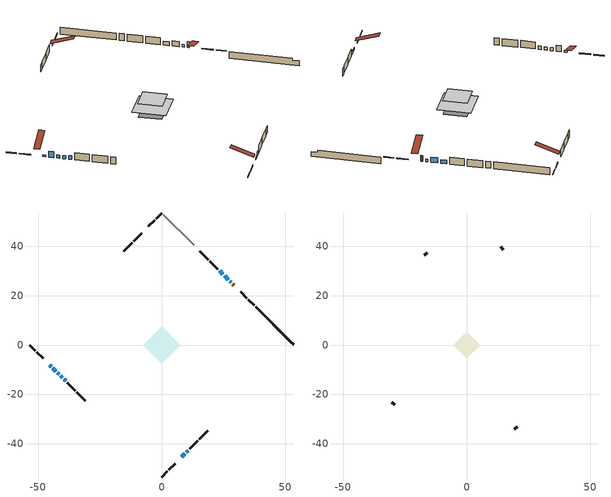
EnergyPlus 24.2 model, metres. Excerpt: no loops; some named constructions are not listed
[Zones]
conditioned space
 floor outside (Floor1 construction): -0.75,0 0,0.75 0.75,0 0,-0.75 z0.67
 floor adiabatic (AdiabaticFloorConstruction): -7.54,0 0,7.54 7.54,0 0,-7.54 z0.67
 floor foundation (Slab1 construction): -5.18,0 0,5.18 5.18,0 0,-5.18 z-1.67
 wall outside (RimJoist1 construction): 0,-53.38 2.24,-51.14 / -53.38,0 -51.14,-2.24 / 0,53.38 -2.24,51.14 / 37.32,16.07 35.08,18.31 z0.67:0.97
 wall outside (RimJoist2 construction): 2.9,-50.49 5.44,-47.95 / -50.49,-2.9 -47.95,-5.44 / -2.9,50.49 -5.44,47.95 / 34.42,18.96 31.88,21.51 z0.67:0.97
 wall outside (AdiabaticWallConstruction 1): 29.19,24.2 28.74,24.64 z0.67:2.7
 wall outside (AdiabaticWallConstruction): 28.09,25.3 27.6,25.79 z0.67:1.56; 8.13,-45.26 9.35,-44.03 / -45.26,-8.13 -44.64,-8.74 z0.67:1.23; 26.94,26.44 25.4,27.99 z0.67:2.42; -43.99,-9.4 -42.86,-10.53 z0.67:2.7; -42.2,-11.18 -41.52,-11.87 / -40.86,-12.52 -40.17,-13.21 z0.67:1.71; 24.74,28.64 23.37,30.01 / 10.01,-43.38 10.69,-42.69 / -39.52,-13.87 -38.84,-14.55 z0.67:1.91
 wall outside (Wall1 construction): 11.35,-42.04 14.56,-38.82 / -38.18,-15.21 -34.96,-18.42 / -8.13,45.25 -11.34,42.04 / 22.72,30.67 19.5,33.88 z0.67:3.11
 wall outside (Wall2 construction): 15.22,-38.17 18.63,-34.76 / -34.31,-19.08 -30.9,-22.49 / -12,41.38 -15.41,37.97 / 18.85,34.54 15.44,37.95 z0.67:3.11
 wall foundation (FoundationWall1 construction): 37.97,15.41,-1.67 37.97,15.41,0.67 51.84,1.54,0.67 51.84,1.54,0.01 53.38,0,0.01 53.38,0,-1.67
 wall adiabatic (Wall4 construction): 13.04,40.34 0.66,52.73 z0.67:3.11
 window (WindowConstruction 7): 28.08,25.3 27.6,25.79 z0.67:1.56
 window (WindowConstruction 8): 8.13,-45.25 9.35,-44.03 z0.67:1.23
 window (WindowConstruction 9): -45.25,-8.13 -44.64,-8.74 z0.67:1.23
 window (WindowConstruction): 26.94,26.44 25.4,27.99 z0.67:2.42
 window (WindowConstruction 1): -43.99,-9.4 -42.86,-10.53 z0.67:2.7
 window (WindowConstruction 2): -42.2,-11.19 -41.52,-11.87 z0.67:1.71
 window (WindowConstruction 3): 24.74,28.64 23.37,30.01 z0.67:1.91
 window (WindowConstruction 4): 10.01,-43.38 10.69,-42.69 z0.67:1.91
 window (WindowConstruction 5): -40.86,-12.53 -40.18,-13.21 z0.67:1.71
 window (WindowConstruction 6): -39.52,-13.87 -38.84,-14.55 z0.67:1.91
 door (Door): 29.19,24.2 28.74,24.64 z0.67:2.7
 ceiling adiabatic (AdiabaticFloorConstruction): 0,-7.54 7.54,0 0,7.54 -7.54,0 z0.67
attic - vented
 floor to conditioned space (Floor2 construction Reversed): -5.37,0 0,5.37 5.37,0 0,-5.37 z3.11
 wall outside (Wall3 construction): 19.28,-34.1 20.36,-33.02 / -30.24,-23.14 -29.16,-24.22 / -16.07,37.32 -17.15,36.24 / 14.78,38.6 13.7,39.68 z0.67:3.11
 roof outside (Roof1 construction): 7.47,-45.91,3.11 2.25,-40.68,5.57 0.87,-42.06,5.57 6.1,-47.29,3.11; -45.91,-7.47,3.11 -40.68,-2.25,5.57 -42.06,-0.87,5.57 -47.29,-6.1,3.11; -7.47,45.91,3.11 -2.25,40.68,5.57 -0.87,42.06,5.57 -6.1,47.29,3.11; 29.84,23.54,3.11 24.62,18.31,5.57 25.99,16.94,5.57 31.22,22.16,3.11
[Material] Roughness=Rough; Thermal Absorptance=0.9
Name | Thickness {m} | Conductivity {W/m-K} | Density {kg/m3} | Specific Heat {J/kg-K} | Solar Absorptance | Visible Absorptance
ceiling loosefill ins | 0.254 | 0.0480833 | 16.02 | 1046.75 | 0.7 | 0.7
ceiling stud and cavity | 0.1397 | 0.12494 | 65.682 | 1177.47 | 0.7 | 0.7
gypsum board | 0.0127 | 0.160291 | 801 | 837.4 | 0.6 | 0.6
[Construction]
Floor2 construction: ceiling loosefill ins, ceiling stud and cavity, gypsum board
[Schedule:Day:Interval]
interior lighting schedule day: No, 01:00, 0.108182, 04:00, 0.0901515, 05:00, 0.0991667, 06:00, 0.162273, 07:00, 0.270455, 08:00, 0.342576, 10:00, 0.369621, 11:00, 0.351591, 12:00, 0.333561, 13:00, 0.324545, 14:00, 0.31553, 15:00, 0.333561, 16:00, 0.369621, 17:00, 0.450758, 18:00, 0.585985, 19:00, 0.775303, 20:00, 0.955606, 21:00, 0.991667, 22:00, 0.712197, 23:00, 0.360606, 24:00, 0.162273
interior lighting schedule day 1: No, 01:00, 0.100909, 04:00, 0.0840909, 05:00, 0.0925, 06:00, 0.151364, 07:00, 0.252273, 08:00, 0.319545, 10:00, 0.344773, 11:00, 0.327955, 12:00, 0.311136, 13:00, 0.302727, 14:00, 0.294318, 15:00, 0.311136, 16:00, 0.344773, 17:00, 0.420455, 18:00, 0.546591, 19:00, 0.723182, 20:00, 0.891364, 21:00, 0.925, 22:00, 0.664318, 23:00, 0.336364, 24:00, 0.151364
interior lighting schedule day 2: No, 01:00, 0.0927273, 04:00, 0.0772727, 05:00, 0.085, 06:00, 0.139091, 07:00, 0.231818, 08:00, 0.293636, 10:00, 0.316818, 11:00, 0.301364, 12:00, 0.285909, 13:00, 0.278182, 14:00, 0.270455, 15:00, 0.285909, 16:00, 0.316818, 17:00, 0.386364, 18:00, 0.502273, 19:00, 0.664545, 20:00, 0.819091, 21:00, 0.85, 22:00, 0.610455, 23:00, 0.309091, 24:00, 0.139091
interior lighting schedule day 3: No, 01:00, 0.0845455, 04:00, 0.0704545, 05:00, 0.0775, 06:00, 0.126818, 07:00, 0.211364, 08:00, 0.267727, 10:00, 0.288864, 11:00, 0.274773, 12:00, 0.260682, 13:00, 0.253636, 14:00, 0.246591, 15:00, 0.260682, 16:00, 0.288864, 17:00, 0.352273, 18:00, 0.457955, 19:00, 0.605909, 20:00, 0.746818, 21:00, 0.775, 22:00, 0.556591, 23:00, 0.281818, 24:00, 0.126818
interior lighting schedule day 4: No, 01:00, 0.0763636, 04:00, 0.0636364, 05:00, 0.07, 06:00, 0.114545, 07:00, 0.190909, 08:00, 0.241818, 10:00, 0.260909, 11:00, 0.248182, 12:00, 0.235455, 13:00, 0.229091, 14:00, 0.222727, 15:00, 0.235455, 16:00, 0.260909, 17:00, 0.318182, 18:00, 0.413636, 19:00, 0.547273, 20:00, 0.674545, 21:00, 0.7, 22:00, 0.502727, 23:00, 0.254545, 24:00, 0.114545
interior lighting schedule day 5: No, 01:00, 0.0727273, 04:00, 0.0606061, 05:00, 0.0666667, 06:00, 0.109091, 07:00, 0.181818, 08:00, 0.230303, 10:00, 0.248485, 11:00, 0.236364, 12:00, 0.224242, 13:00, 0.218182, 14:00, 0.212121, 15:00, 0.224242, 16:00, 0.248485, 17:00, 0.30303, 18:00, 0.393939, 19:00, 0.521212, 20:00, 0.642424, 21:00, 0.666667, 22:00, 0.478788, 23:00, 0.242424, 24:00, 0.109091
interior lighting schedule day 6: No, 01:00, 0.0745455, 04:00, 0.0621212, 05:00, 0.0683333, 06:00, 0.111818, 07:00, 0.186364, 08:00, 0.236061, 10:00, 0.254697, 11:00, 0.242273, 12:00, 0.229848, 13:00, 0.223636, 14:00, 0.217424, 15:00, 0.229848, 16:00, 0.254697, 17:00, 0.310606, 18:00, 0.403788, 19:00, 0.534242, 20:00, 0.658485, 21:00, 0.683333, 22:00, 0.490758, 23:00, 0.248485, 24:00, 0.111818
interior lighting schedule day 7: No, 01:00, 0.08, 04:00, 0.0666667, 05:00, 0.0733333, 06:00, 0.12, 07:00, 0.2, 08:00, 0.253333, 10:00, 0.273333, 11:00, 0.26, 12:00, 0.246667, 13:00, 0.24, 14:00, 0.233333, 15:00, 0.246667, 16:00, 0.273333, 17:00, 0.333333, 18:00, 0.433333, 19:00, 0.573333, 20:00, 0.706667, 21:00, 0.733333, 22:00, 0.526667, 23:00, 0.266667, 24:00, 0.12
interior lighting schedule day 8: No, 01:00, 0.0890909, 04:00, 0.0742424, 05:00, 0.0816667, 06:00, 0.133636, 07:00, 0.222727, 08:00, 0.282121, 10:00, 0.304394, 11:00, 0.289545, 12:00, 0.274697, 13:00, 0.267273, 14:00, 0.259848, 15:00, 0.274697, 16:00, 0.304394, 17:00, 0.371212, 18:00, 0.482576, 19:00, 0.638485, 20:00, 0.78697, 21:00, 0.816667, 22:00, 0.586515, 23:00, 0.29697, 24:00, 0.133636
interior lighting schedule day 9: No, 01:00, 0.0972727, 04:00, 0.0810606, 05:00, 0.0891667, 06:00, 0.145909, 07:00, 0.243182, 08:00, 0.30803, 10:00, 0.332348, 11:00, 0.316136, 12:00, 0.299924, 13:00, 0.291818, 14:00, 0.283712, 15:00, 0.299924, 16:00, 0.332348, 17:00, 0.405303, 18:00, 0.526894, 19:00, 0.697121, 20:00, 0.859242, 21:00, 0.891667, 22:00, 0.640379, 23:00, 0.324242, 24:00, 0.145909
interior lighting schedule day 10: No, 01:00, 0.105455, 04:00, 0.0878788, 05:00, 0.0966667, 06:00, 0.158182, 07:00, 0.263636, 08:00, 0.333939, 10:00, 0.360303, 11:00, 0.342727, 12:00, 0.325152, 13:00, 0.316364, 14:00, 0.307576, 15:00, 0.325152, 16:00, 0.360303, 17:00, 0.439394, 18:00, 0.571212, 19:00, 0.755758, 20:00, 0.931515, 21:00, 0.966667, 22:00, 0.694242, 23:00, 0.351515, 24:00, 0.158182
interior lighting schedule day 11: No, 01:00, 0.109091, 04:00, 0.0909091, 05:00, 0.1, 06:00, 0.163636, 07:00, 0.272727, 08:00, 0.345455, 10:00, 0.372727, 11:00, 0.354545, 12:00, 0.336364, 13:00, 0.327273, 14:00, 0.318182, 15:00, 0.336364, 16:00, 0.372727, 17:00, 0.454545, 18:00, 0.590909, 19:00, 0.781818, 20:00, 0.963636, 21:00, 1, 22:00, 0.718182, 23:00, 0.363636, 24:00, 0.163636
interior lighting schedule default day; occupants schedule default day; clothes dryer schedule default day; cooking range schedule default day; mech vent bath fan 0 schedule default day; misc plug loads schedule default day; general water use schedule default day; heating setpoint default day; cooling setpoint default day; clothes dryer exhaust 0 schedule default day; cooling season schedule day; cooling season schedule day 2; cooling season schedule default day; exterior lighting schedule default day; natural vent schedule default day: No, 24:00, 0
occupants schedule day: No, 05:00, 0.426829, 06:00, 0.719512, 07:00, 1, 08:00, 0.670732, 09:00, 0.329268, 14:00, 0.170732, 15:00, 0.231707, 16:00, 0.329268, 17:00, 0.5, 18:00, 0.670732, 19:00, 0.829268, 21:00, 1, 22:00, 0.853659, 23:00, 0.646341, 24:00, 0.426829
clothes dryer schedule day; clothes dryer exhaust 0 schedule day: No, 01:00, 0.123457, 02:00, 0.0740741, 03:00, 0.0493827, 04:00, 0.0246914, 05:00, 0.0493827, 06:00, 0.0740741, 07:00, 0.197531, 08:00, 0.395062, 09:00, 0.592593, 10:00, 0.839506, 11:00, 0.962963, 12:00, 1, 13:00, 0.91358, 14:00, 0.82716, 15:00, 0.716049, 16:00, 0.753086, 17:00, 0.679012, 18:00, 0.666667, 20:00, 0.62963, 21:00, 0.641975, 22:00, 0.666667, 23:00, 0.54321, 24:00, 0.296296
cooking range schedule day: No, 05:00, 0.0597015, 06:00, 0.11194, 07:00, 0.171642, 08:00, 0.291045, 11:00, 0.343284, 12:00, 0.402985, 13:00, 0.462687, 14:00, 0.343284, 15:00, 0.291045, 16:00, 0.402985, 17:00, 0.567164, 18:00, 1, 19:00, 0.850746, 20:00, 0.432836, 21:00, 0.291045, 22:00, 0.231343, 23:00, 0.171642, 24:00, 0.11194
mech vent bath fan 0 schedule day: No, 07:00, 0, 08:00, 1, 09:00, 0.2, 24:00, 0
misc plug loads schedule day: No, 06:00, 0.705882, 07:00, 0.745098, 08:00, 0.803922, 15:00, 0.823529, 16:00, 0.862745, 17:00, 0.921569, 18:00, 0.980392, 19:00, 1, 20:00, 0.980392, 21:00, 0.941176, 22:00, 0.862745, 23:00, 0.784314, 24:00, 0.72549
general water use schedule day: No, 01:00, 0.315068, 03:00, 0.287671, 04:00, 0.342466, 05:00, 0.369863, 06:00, 0.520548, 07:00, 0.60274, 08:00, 0.534247, 10:00, 0.506849, 11:00, 0.465753, 14:00, 0.479452, 15:00, 0.534247, 16:00, 0.589041, 17:00, 0.69863, 18:00, 0.876712, 19:00, 0.890411, 20:00, 0.986301, 21:00, 1, 22:00, 0.863014, 23:00, 0.616438, 24:00, 0.465753
heating setpoint day: No, 07:00, 18, 23:00, 21, 24:00, 18
cooling setpoint day: No, 24:00, 25
cooling season schedule day 1: No, 24:00, 1
exterior lighting schedule day: No, 01:00, 0.566667, 03:00, 0.524167, 05:00, 0.495833, 06:00, 0.5525, 07:00, 0.623333, 08:00, 0.580833, 09:00, 0.439167, 10:00, 0.354167, 12:00, 0.34, 13:00, 0.354167, 14:00, 0.396667, 15:00, 0.425, 16:00, 0.495833, 17:00, 0.623333, 18:00, 0.793333, 19:00, 0.906667, 20:00, 0.963333, 21:00, 0.991667, 22:00, 0.920833, 23:00, 0.793333, 24:00, 0.665833
exterior lighting schedule day 1: No, 01:00, 0.528571, 03:00, 0.488929, 05:00, 0.4625, 06:00, 0.515357, 07:00, 0.581429, 08:00, 0.541786, 09:00, 0.409643, 10:00, 0.330357, 12:00, 0.317143, 13:00, 0.330357, 14:00, 0.37, 15:00, 0.396429, 16:00, 0.4625, 17:00, 0.581429, 18:00, 0.74, 19:00, 0.845714, 20:00, 0.898571, 21:00, 0.925, 22:00, 0.858929, 23:00, 0.74, 24:00, 0.621071
exterior lighting schedule day 10: No, 01:00, 0.552381, 03:00, 0.510952, 05:00, 0.483333, 06:00, 0.538571, 07:00, 0.607619, 08:00, 0.56619, 09:00, 0.428095, 10:00, 0.345238, 12:00, 0.331429, 13:00, 0.345238, 14:00, 0.386667, 15:00, 0.414286, 16:00, 0.483333, 17:00, 0.607619, 18:00, 0.773333, 19:00, 0.88381, 20:00, 0.939048, 21:00, 0.966667, 22:00, 0.897619, 23:00, 0.773333, 24:00, 0.649048
exterior lighting schedule day 11: No, 01:00, 0.571429, 03:00, 0.528571, 05:00, 0.5, 06:00, 0.557143, 07:00, 0.628571, 08:00, 0.585714, 09:00, 0.442857, 10:00, 0.357143, 12:00, 0.342857, 13:00, 0.357143, 14:00, 0.4, 15:00, 0.428571, 16:00, 0.5, 17:00, 0.628571, 18:00, 0.8, 19:00, 0.914286, 20:00, 0.971429, 21:00, 1, 22:00, 0.928571, 23:00, 0.8, 24:00, 0.671429
exterior lighting schedule day 2: No, 01:00, 0.485714, 03:00, 0.449286, 05:00, 0.425, 06:00, 0.473571, 07:00, 0.534286, 08:00, 0.497857, 09:00, 0.376429, 10:00, 0.303571, 12:00, 0.291429, 13:00, 0.303571, 14:00, 0.34, 15:00, 0.364286, 16:00, 0.425, 17:00, 0.534286, 18:00, 0.68, 19:00, 0.777143, 20:00, 0.825714, 21:00, 0.85, 22:00, 0.789286, 23:00, 0.68, 24:00, 0.570714
exterior lighting schedule day 3: No, 01:00, 0.442857, 03:00, 0.409643, 05:00, 0.3875, 06:00, 0.431786, 07:00, 0.487143, 08:00, 0.453929, 09:00, 0.343214, 10:00, 0.276786, 12:00, 0.265714, 13:00, 0.276786, 14:00, 0.31, 15:00, 0.332143, 16:00, 0.3875, 17:00, 0.487143, 18:00, 0.62, 19:00, 0.708571, 20:00, 0.752857, 21:00, 0.775, 22:00, 0.719643, 23:00, 0.62, 24:00, 0.520357
exterior lighting schedule day 4: No, 01:00, 0.4, 03:00, 0.37, 05:00, 0.35, 06:00, 0.39, 07:00, 0.44, 08:00, 0.41, 09:00, 0.31, 10:00, 0.25, 12:00, 0.24, 13:00, 0.25, 14:00, 0.28, 15:00, 0.3, 16:00, 0.35, 17:00, 0.44, 18:00, 0.56, 19:00, 0.64, 20:00, 0.68, 21:00, 0.7, 22:00, 0.65, 23:00, 0.56, 24:00, 0.47
exterior lighting schedule day 5: No, 01:00, 0.380952, 03:00, 0.352381, 05:00, 0.333333, 06:00, 0.371429, 07:00, 0.419048, 08:00, 0.390476, 09:00, 0.295238, 10:00, 0.238095, 12:00, 0.228571, 13:00, 0.238095, 14:00, 0.266667, 15:00, 0.285714, 16:00, 0.333333, 17:00, 0.419048, 18:00, 0.533333, 19:00, 0.609524, 20:00, 0.647619, 21:00, 0.666667, 22:00, 0.619048, 23:00, 0.533333, 24:00, 0.447619
exterior lighting schedule day 6: No, 01:00, 0.390476, 03:00, 0.36119, 05:00, 0.341667, 06:00, 0.380714, 07:00, 0.429524, 08:00, 0.400238, 09:00, 0.302619, 10:00, 0.244048, 12:00, 0.234286, 13:00, 0.244048, 14:00, 0.273333, 15:00, 0.292857, 16:00, 0.341667, 17:00, 0.429524, 18:00, 0.546667, 19:00, 0.624762, 20:00, 0.66381, 21:00, 0.683333, 22:00, 0.634524, 23:00, 0.546667, 24:00, 0.45881
exterior lighting schedule day 7: No, 01:00, 0.419048, 03:00, 0.387619, 05:00, 0.366667, 06:00, 0.408571, 07:00, 0.460952, 08:00, 0.429524, 09:00, 0.324762, 10:00, 0.261905, 12:00, 0.251429, 13:00, 0.261905, 14:00, 0.293333, 15:00, 0.314286, 16:00, 0.366667, 17:00, 0.460952, 18:00, 0.586667, 19:00, 0.670476, 20:00, 0.712381, 21:00, 0.733333, 22:00, 0.680952, 23:00, 0.586667, 24:00, 0.492381
exterior lighting schedule day 8: No, 01:00, 0.466667, 03:00, 0.431667, 05:00, 0.408333, 06:00, 0.455, 07:00, 0.513333, 08:00, 0.478333, 09:00, 0.361667, 10:00, 0.291667, 12:00, 0.28, 13:00, 0.291667, 14:00, 0.326667, 15:00, 0.35, 16:00, 0.408333, 17:00, 0.513333, 18:00, 0.653333, 19:00, 0.746667, 20:00, 0.793333, 21:00, 0.816667, 22:00, 0.758333, 23:00, 0.653333, 24:00, 0.548333
exterior lighting schedule day 9: No, 01:00, 0.509524, 03:00, 0.47131, 05:00, 0.445833, 06:00, 0.496786, 07:00, 0.560476, 08:00, 0.522262, 09:00, 0.394881, 10:00, 0.318452, 12:00, 0.305714, 13:00, 0.318452, 14:00, 0.356667, 15:00, 0.382143, 16:00, 0.445833, 17:00, 0.560476, 18:00, 0.713333, 19:00, 0.815238, 20:00, 0.86619, 21:00, 0.891667, 22:00, 0.827976, 23:00, 0.713333, 24:00, 0.59869
[Schedule:Week:Daily]
heating setpoint Week Rule - Jan1-Dec31: heating setpoint day, heating setpoint day, heating setpoint day, heating setpoint day, heating setpoint day, heating setpoint day, heating setpoint day, heating setpoint default day, heating setpoint default day, heating setpoint default day, heating setpoint default day, heating setpoint default day
cooling season schedule Week Rule - Aug26-Sep1: cooling season schedule day 1, cooling season schedule day 1, cooling season schedule day 1, cooling season schedule day 1, cooling season schedule day 1, cooling season schedule day 1, cooling season schedule day 2, cooling season schedule default day, cooling season schedule default day, cooling season schedule default day, cooling season schedule default day, cooling season schedule default day
cooling season schedule Week Rule - Sep2-Dec31: cooling season schedule day 2, cooling season schedule day 2, cooling season schedule day 2, cooling season schedule day 2, cooling season schedule day 2, cooling season schedule day 2, cooling season schedule day 2, cooling season schedule default day, cooling season schedule default day, cooling season schedule default day, cooling season schedule default day, cooling season schedule default day
exterior lighting schedule Week Rule - Nov4-Nov24: exterior lighting schedule day 10, exterior lighting schedule day 10, exterior lighting schedule day 10, exterior lighting schedule day 10, exterior lighting schedule day 10, exterior lighting schedule day 10, exterior lighting schedule day 10, exterior lighting schedule default day, exterior lighting schedule default day, exterior lighting schedule default day, exterior lighting schedule default day, exterior lighting schedule default day
exterior lighting schedule Week Rule - Nov25-Dec1: exterior lighting schedule day 10, exterior lighting schedule day 10, exterior lighting schedule day 10, exterior lighting schedule day 10, exterior lighting schedule day 10, exterior lighting schedule day 10, exterior lighting schedule day 11, exterior lighting schedule default day, exterior lighting schedule default day, exterior lighting schedule default day, exterior lighting schedule default day, exterior lighting schedule default day
exterior lighting schedule Week Rule - Dec2-Dec31: exterior lighting schedule day 11, exterior lighting schedule day 11, exterior lighting schedule day 11, exterior lighting schedule day 11, exterior lighting schedule day 11, exterior lighting schedule day 11, exterior lighting schedule day 11, exterior lighting schedule default day, exterior lighting schedule default day, exterior lighting schedule default day, exterior lighting schedule default day, exterior lighting schedule default day
natural vent schedule Week Rule - Jan1-Dec31: natural vent schedule default day, natural vent schedule default day, natural vent schedule default day, natural vent schedule default day, natural vent schedule default day, natural vent schedule default day, natural vent schedule default day, natural vent schedule default day, natural vent schedule default day, natural vent schedule default day, natural vent schedule default day, natural vent schedule default day
